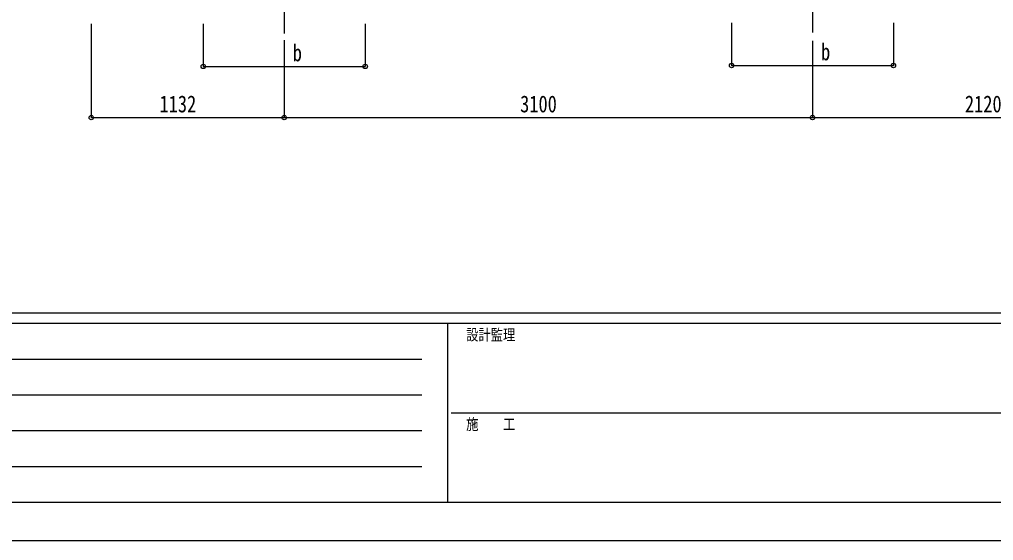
# Model space of a CAD drawing. Units: millimetres, scale not verified. Extents: x -12615 to 12615, y -8910 to 8910.
# Drawn here: x -6426 to -710, y -8910 to -5851 of the extents above; entities that cross this region are included whole.
import ezdxf
from ezdxf.enums import TextEntityAlignment as Align

# ---------------------------------------------------------------- set-up
doc = ezdxf.new("R2010")
doc.units = ezdxf.units.MM
doc.header["$LTSCALE"] = 30
for name, color, linetype in [('0-3_YKK_12', 2, 'Continuous'), ('0-6_YKK_D', 6, 'Continuous'), ('0-7_YKK_ZWAK', 7, 'Continuous')]:
    doc.layers.add(name, color=color, linetype=linetype)
doc.styles.add('ＭＳ ゴシック', font='')
doc.styles.get('ＭＳ ゴシック').set_extended_font_data('MS Gothic')

msp = doc.modelspace()

# ---------------------------------------------------------------- linework, layer by layer
at = {"layer": '0-3_YKK_12'}
for p, q in [((-4872.69, -2724.63), (-4872.69, -5933.34)), ((-1772.69, -2724.63), (-1772.69, -5927.83))]:
    msp.add_line(p, q, dxfattribs=at)
at = {"layer": '0-6_YKK_D'}
for p, q in [((-6004.79, -5877.06), (-6004.79, -6428.06)), ((-5347.49, -5877.06), (-5347.49, -6128.06)), ((-4397.49, -5877.06), (-4397.49, -6128.06)), ((-2247.49, -5871.55), (-2247.49, -6122.54)), ((-1297.49, -5871.55), (-1297.49, -6122.54)), ((-4872.69, -5973.33), (-4872.69, -6428.06)), ((-4872.69, -5973.33), (-4872.69, -6428.06)), ((-1772.69, -5976.48), (-1772.69, -6428.06)), ((-1772.69, -5977.48), (-1772.69, -6428.06)), ((-5347.49, -6127.06), (-4397.49, -6127.06)), ((-2247.49, -6121.54), (-1297.49, -6121.54)), ((-6004.79, -6427.06), (-4872.69, -6427.06)), ((-4872.69, -6427.06), (-1772.69, -6427.06)), ((-1772.69, -6427.06), (347.21, -6427.06))]:
    msp.add_line(p, q, dxfattribs=at)
for centre in [(-5347.49, -6127.06), (-4397.49, -6127.06), (-2247.49, -6121.54), (-1297.49, -6121.54), (-6004.79, -6427.06), (-4872.69, -6427.06), (-4872.69, -6427.06), (-1772.69, -6427.06), (-1772.69, -6427.06)]:
    msp.add_circle(centre, 12.75, dxfattribs=at)
at = {"layer": '0-7_YKK_ZWAK'}
for p, q in [((11685.06, -7575), (-11714.94, -7575)), ((-3914.94, -7635), (-11714.94, -7635)), ((-3914.94, -7635), (-3914.94, -8685)), ((-14.94, -7635), (-3914.94, -7635)), ((-11587.44, -7845), (-4064.94, -7845)), ((-11587.44, -8055), (-4064.94, -8055)), ((-3892.44, -8160), (-14.94, -8160)), ((-11587.44, -8265), (-4064.94, -8265)), ((-11587.44, -8475), (-4064.94, -8475)), ((-11714.94, -8685), (-3914.94, -8685)), ((-3914.94, -8685), (-14.94, -8685))]:
    msp.add_line(p, q, dxfattribs=at)
msp.add_lwpolyline([(-12615, -8910), (12615, -8910), (12615, 8910), (-12615, 8910)], close=True, dxfattribs=at)

# ---------------------------------------------------------------- texts
at = {"layer": '0-6_YKK_D', "style": 'ＭＳ ゴシック', "width": 0.8}
for s, p in [('b', (-4822.48, -6126.06)), ('b', (-1722.48, -6120.54)), ('1132', (-5604.34, -6426.06)), ('3100', (-3488.29, -6426.06)), ('2120', (-878.34, -6426.06))]:
    msp.add_text(s, height=98.97, dxfattribs=at).set_placement(p, align=Align.BOTTOM_LEFT)
at = {"layer": '0-7_YKK_ZWAK', "style": 'ＭＳ ゴシック', "width": 0.8}
for s, p in [('設計監理', (-3804.94, -7755)), ('施\u3000\u3000工', (-3804.94, -8280))]:
    msp.add_text(s, height=65.98, dxfattribs=at).set_placement(p, align=Align.BOTTOM_LEFT)

doc.saveas('drawing.dxf')
